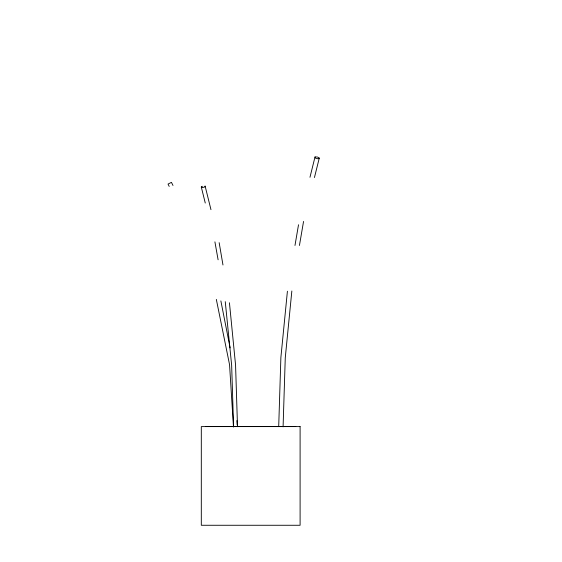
<?xml version="1.0" encoding="UTF-8"?>
<svg xmlns="http://www.w3.org/2000/svg" width="562" height="562" viewBox="0 0 562 562"><rect width="100%" height="100%" fill="white"/><g stroke="black" fill="none" stroke-linecap="round" stroke-linejoin="round"><path stroke-width="0.84" d="M278.703 426.663L280.881 357.502L287.414 291.221M283.086 426.825L285.264 357.839L291.847 291.004M294.98 245.453L298.52 224.751M299.441 245.475L303.55 221.435M309.971 177.269L315.015 156.953L316.589 156.953M314.446 177.529L319.272 158.105L317.375 156.953M205.263 203.03L201.287 186.984L202.411 186.296M319.272 158.105L318.078 158.814L315.444 158.105L315.015 156.953M205.622 426.474L295.795 426.474M201.287 186.984L202.348 187.624L204.701 186.984L205.088 185.952L210.968 209.654M172.991 185.474L171.445 182.369L168.038 184.062L169.204 186.415M216.335 299.406L229.549 364.64L233.469 426.93M214.909 241.864L218.105 259.792M220.866 300.909L230.125 347.913M219.159 242.665L222.974 264.983M225.257 301.661L231.656 365.384L233.595 426.818M229.437 302.763L235.569 365.089L237.515 426.691M236.883 420.608L237.157 424.949M300.101 426.6L201.308 426.6L201.308 525.266L300.101 525.266L300.101 426.6"/></g></svg>
